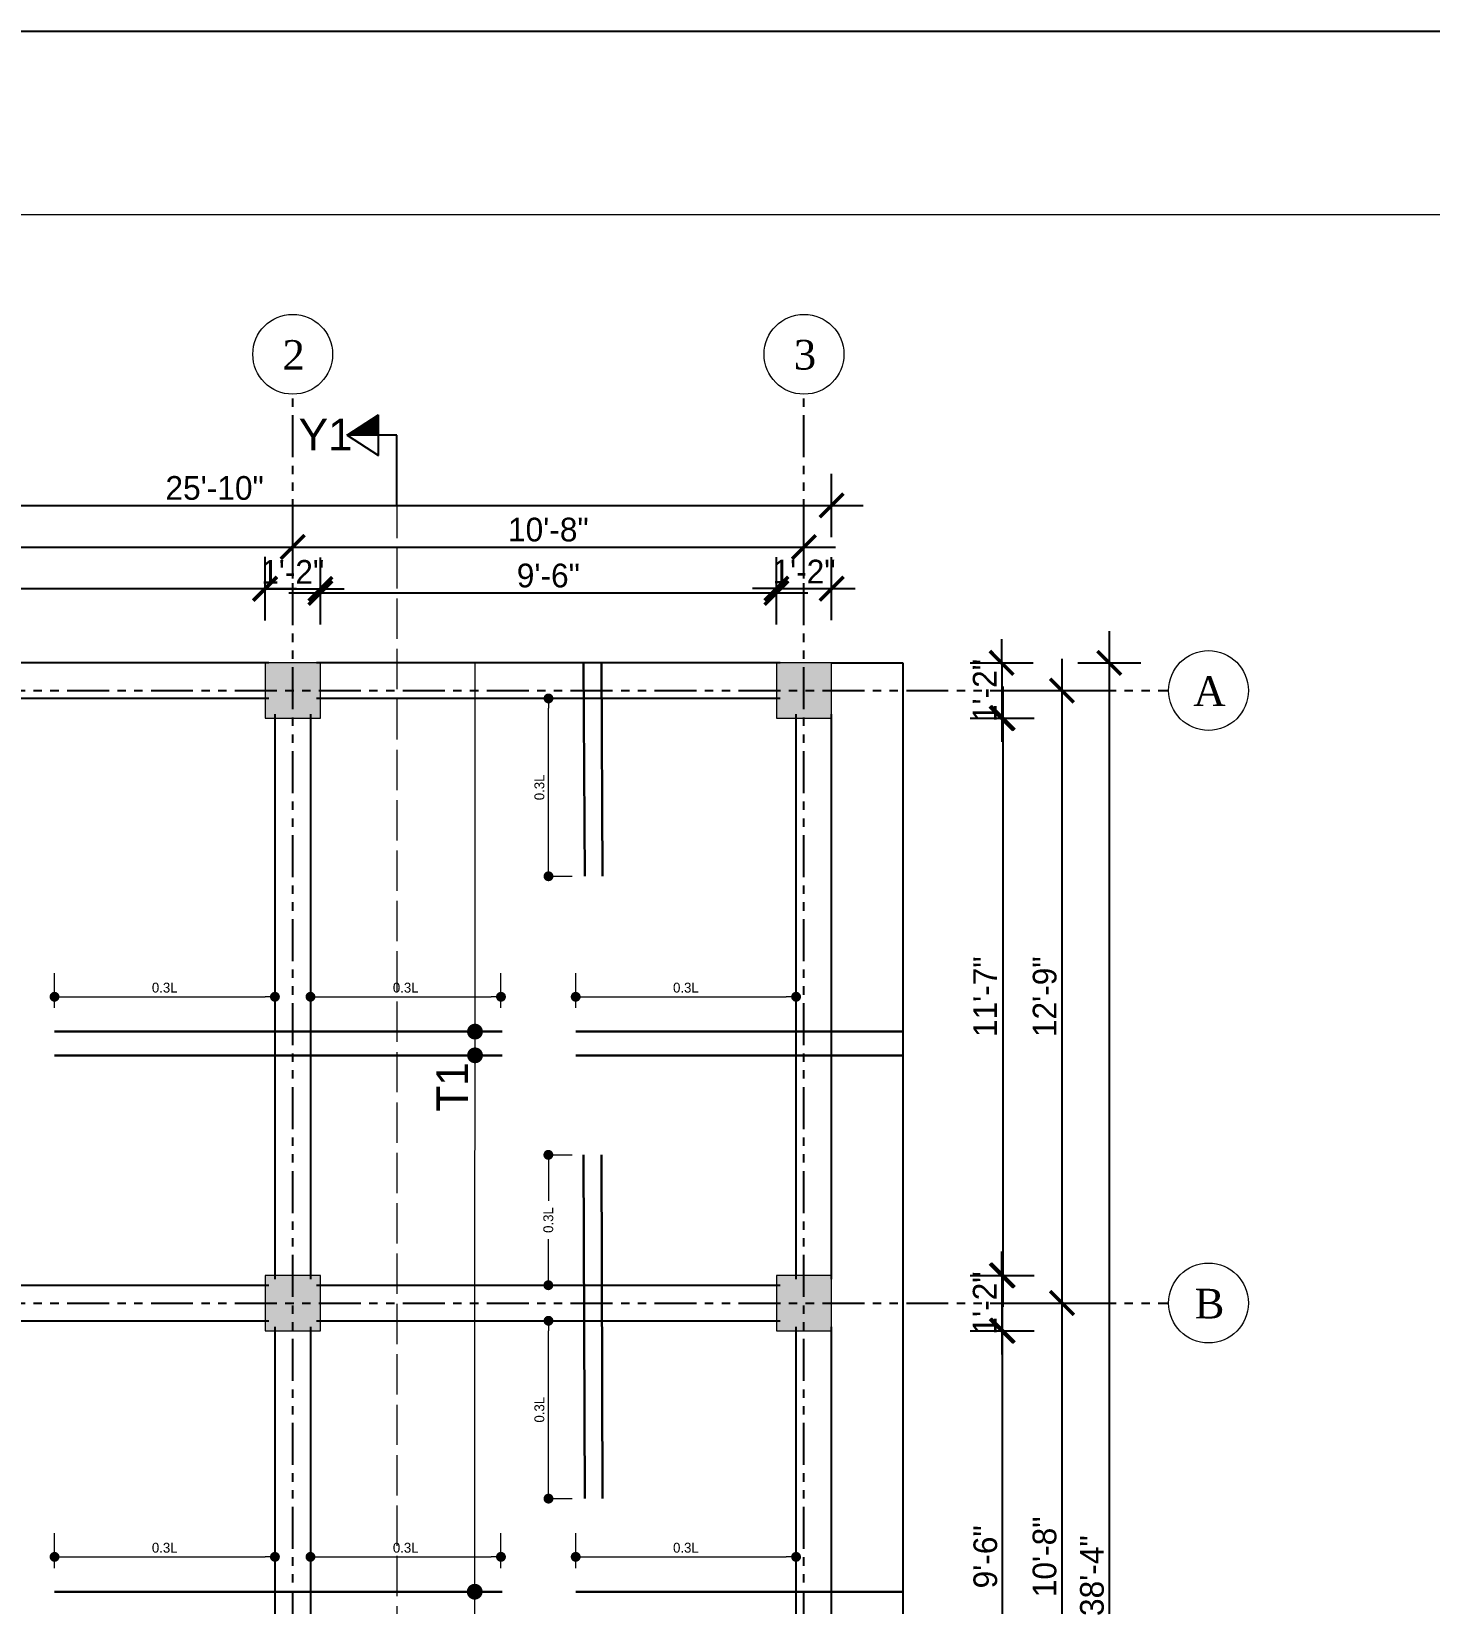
# Model space of a CAD drawing. Header units: inches. Extents: x -2812 to 9774, y -15726 to -746.
# Drawn here: x -2509 to -2155, y -10689.1 to -10291.3 of the extents above; entities that cross this region are included whole.
import ezdxf

# ---------------------------------------------------------------- set-up
doc = ezdxf.new("R2010")
doc.units = ezdxf.units.IN
doc.header["$LTSCALE"] = 17
doc.header["$MEASUREMENT"] = 0
doc.linetypes.add('ACAD_ISO02W100', pattern=[15, 12, -3])
doc.linetypes.add('PHANTOM2', pattern=[1.25, 0.625, -0.125, 0.125, -0.125, 0.125, -0.125])
for name, color, linetype, lineweight in [('05 DOT', 50, 'Continuous', 5), ('15 EXT BAR DIMENSION', 130, 'Continuous', 15), ('15 TEXT', 7, 'Continuous', 15), ('20 BEAM SECTION ARROW', 7, 'ACAD_ISO02W100', 20), ('25 BOT BAR', 12, 'Continuous', 25), ('aa_dim', 5, 'Continuous', 9), ('column', 20, 'Continuous', 15), ('DOOR & WIN', 1, 'Continuous', 25), ('ELE1', 3, 'Continuous', 9), ('OUTLINE', 1, 'Continuous', 25), ('Profile ele', 4, 'Continuous', 25), ('RINF', 4, 'Continuous', 25), ('TEXT', 231, 'Continuous', 20)]:
    doc.layers.add(name, color=color, linetype=linetype, lineweight=lineweight)
doc.layers.add('WINDOW', color=5, linetype='Continuous')
doc.styles.add('ARCHITECTURE', font='stylu.ttf')
doc.styles.add('ARIAL', font='arial.ttf')
doc.styles.add('STYLUS', font='times.ttf')
doc.dimstyles.new('8 SCALE', dxfattribs={"dimscale": 0, "dimtxt": 6, "dimasz": 6, "dimexe": 8, "dimexo": 8, "dimgap": 1.25, "dimtad": 1, "dimdec": 0, "dimzin": 3, "dimdsep": 46, "dimlunit": 4, "dimtxsty": 'ARCHITECTURE', "dimblk": 'ARCHTICK', "dimcen": 8, "dimdle": 8, "dimclrd": 5, "dimclre": 5, "dimclrt": 7, "dimadec": 0, "dimazin": 0, "dimtfac": 0.75, "dimtdec": 0, "dimtix": 1, "dimtmove": 2, "dimatfit": 3, "dimldrblk": 'ARCHTICK', "dimfxl": 8, "dimfxlon": 1, "dimtolj": 1, "dimtzin": 0, "dimlwd": -1, "dimlwe": -1, "dimarcsym": 0})
doc.dimstyles.new('Copy of Standard1', dxfattribs={"dimscale": 24, "dimtxt": 0.083333, "dimasz": 0.125, "dimexe": 0.046875, "dimexo": 0.078125, "dimgap": 0.046875, "dimtad": 1, "dimdec": 0, "dimzin": 3, "dimdsep": 46, "dimlunit": 4, "dimtxsty": 'STYLUS', "dimcen": 0.09, "dimdle": 0.046875, "dimclrd": 5, "dimclre": 5, "dimclrt": 7, "dimaunit": 1, "dimadec": 0, "dimazin": 0, "dimtfac": 1, "dimtdec": 0, "dimtofl": 0, "dimtmove": 0, "dimatfit": 3, "dimfxl": 1, "dimtolj": 1, "dimtzin": 0, "dimlwd": -1, "dimlwe": -1, "dimarcsym": 0})
doc.dimstyles.new('TOILET DETAIL', dxfattribs={"dimscale": 0, "dimtxt": 2.5, "dimasz": 2.5, "dimexe": 6, "dimexo": 6, "dimgap": 1, "dimtad": 1, "dimdec": 0, "dimzin": 0, "dimdsep": 46, "dimlunit": 4, "dimtxsty": 'ARCHITECTURE', "dimblk": 'DOT', "dimcen": 0, "dimclrd": 1, "dimclre": 5, "dimclrt": 7, "dimadec": 3, "dimazin": 0, "dimtfac": 1, "dimtdec": 0, "dimtofl": 0, "dimtmove": 0, "dimatfit": 3, "dimldrblk": 'DOT', "dimfxl": 6, "dimfxlon": 1, "dimtolj": 1, "dimtzin": 0, "dimlwd": 18, "dimlwe": 18, "dimarcsym": 0})

# ---------------------------------------------------------------- blocks, each defined once
blk = doc.blocks.new('_ArchTick')
at = {"color": 0, "linetype": 'ByBlock', "const_width": 0.15}
blk.add_lwpolyline([(-0.5, -0.5), (0.5, 0.5)], dxfattribs=at)
blk = doc.blocks.new('*D2649')
at = {"layer": 'Defpoints', "color": 0, "transparency": 16777216}
for p in [(6724.14, -13379.22), (6569.14, -13398.04), (6724.14, -13398.04)]:
    blk.add_point(p, dxfattribs=at)
at = {"layer": 'OUTLINE', "color": 5, "transparency": 16777216}
for p, q in [((6569.14, -13387.22), (6569.14, -13371.22)), ((6724.14, -13387.22), (6724.14, -13371.22)), ((6561.14, -13379.22), (6732.14, -13379.22))]:
    blk.add_line(p, q, dxfattribs=at)
at = {"layer": 'OUTLINE', "color": 5, "transparency": 16777216, "xscale": 6, "yscale": 6, "zscale": 6, "rotation": 180}
blk.add_blockref('_ArchTick', (6569.14, -13379.22), dxfattribs=at)
at = {"layer": 'OUTLINE', "color": 5, "transparency": 16777216, "xscale": 6, "yscale": 6, "zscale": 6}
blk.add_blockref('_ArchTick', (6724.14, -13379.22), dxfattribs=at)
at = {"layer": 'OUTLINE', "color": 7, "transparency": 16777216, "insert": (6646.64, -13374.86), "char_height": 6, "attachment_point": 5, "style": 'ARCHITECTURE'}
blk.add_mtext('\\A1;12\'-10"', dxfattribs=at)
blk = doc.blocks.new('*D2650')
at = {"layer": 'Defpoints', "color": 0, "transparency": 16777216}
for p in [(6738.14, -13379.33), (6724.14, -13398.04), (6738.14, -13398.04)]:
    blk.add_point(p, dxfattribs=at)
at = {"layer": 'OUTLINE', "color": 5, "transparency": 16777216}
for p, q in [((6724.14, -13387.33), (6724.14, -13371.33)), ((6738.14, -13387.33), (6738.14, -13371.33)), ((6724.14, -13379.33), (6718.14, -13379.33)), ((6724.14, -13379.33), (6738.14, -13379.33)), ((6738.14, -13379.33), (6744.14, -13379.33))]:
    blk.add_line(p, q, dxfattribs=at)
at = {"layer": 'OUTLINE', "color": 5, "transparency": 16777216, "xscale": 6, "yscale": 6, "zscale": 6}
blk.add_blockref('_ArchTick', (6724.14, -13379.33), dxfattribs=at)
at = {"layer": 'OUTLINE', "color": 5, "transparency": 16777216, "xscale": 6, "yscale": 6, "zscale": 6, "rotation": 180}
blk.add_blockref('_ArchTick', (6738.14, -13379.33), dxfattribs=at)
at = {"layer": 'OUTLINE', "color": 7, "transparency": 16777216, "insert": (6731.14, -13375.02), "char_height": 6, "attachment_point": 5, "style": 'ARCHITECTURE'}
blk.add_mtext('\\A1;1\'-2"', dxfattribs=at)
blk = doc.blocks.new('*D2651')
at = {"layer": 'Defpoints', "color": 0, "transparency": 16777216}
for p in [(6853.6, -13380.33), (6738.14, -13398.04), (6853.6, -13398.04)]:
    blk.add_point(p, dxfattribs=at)
at = {"layer": 'OUTLINE', "color": 5, "transparency": 16777216}
for p, q in [((6738.14, -13388.33), (6738.14, -13372.33)), ((6853.6, -13388.33), (6853.6, -13372.33)), ((6730.14, -13380.33), (6861.6, -13380.33))]:
    blk.add_line(p, q, dxfattribs=at)
at = {"layer": 'OUTLINE', "color": 5, "transparency": 16777216, "xscale": 6, "yscale": 6, "zscale": 6, "rotation": 180}
blk.add_blockref('_ArchTick', (6738.14, -13380.33), dxfattribs=at)
at = {"layer": 'OUTLINE', "color": 5, "transparency": 16777216, "xscale": 6, "yscale": 6, "zscale": 6}
blk.add_blockref('_ArchTick', (6853.6, -13380.33), dxfattribs=at)
at = {"layer": 'OUTLINE', "color": 7, "transparency": 16777216, "insert": (6795.87, -13375.97), "char_height": 6, "attachment_point": 5, "style": 'ARCHITECTURE'}
blk.add_mtext('\\A1;9\'-6"', dxfattribs=at)
blk = doc.blocks.new('*D2652')
at = {"layer": 'Defpoints', "color": 0, "transparency": 16777216}
for p in [(6867.6, -13379.25), (6853.6, -13398.04), (6867.6, -13398.04)]:
    blk.add_point(p, dxfattribs=at)
at = {"layer": 'OUTLINE', "color": 5, "transparency": 16777216}
for p, q in [((6853.6, -13387.25), (6853.6, -13371.25)), ((6867.6, -13387.25), (6867.6, -13371.25)), ((6853.6, -13379.25), (6847.6, -13379.25)), ((6853.6, -13379.25), (6867.6, -13379.25)), ((6867.6, -13379.25), (6873.6, -13379.25))]:
    blk.add_line(p, q, dxfattribs=at)
at = {"layer": 'OUTLINE', "color": 5, "transparency": 16777216, "xscale": 6, "yscale": 6, "zscale": 6}
blk.add_blockref('_ArchTick', (6853.6, -13379.25), dxfattribs=at)
at = {"layer": 'OUTLINE', "color": 5, "transparency": 16777216, "xscale": 6, "yscale": 6, "zscale": 6, "rotation": 180}
blk.add_blockref('_ArchTick', (6867.6, -13379.25), dxfattribs=at)
at = {"layer": 'OUTLINE', "color": 7, "transparency": 16777216, "insert": (6860.6, -13374.94), "char_height": 6, "attachment_point": 5, "style": 'ARCHITECTURE'}
blk.add_mtext('\\A1;1\'-2"', dxfattribs=at)
blk = doc.blocks.new('*D2653')
at = {"layer": 'Defpoints', "color": 0, "transparency": 16777216}
for p in [(6731.14, -13368.72), (6562.14, -13399.04), (6731.14, -13399.04)]:
    blk.add_point(p, dxfattribs=at)
at = {"layer": 'OUTLINE', "color": 5, "transparency": 16777216}
for p, q in [((6562.14, -13376.72), (6562.14, -13360.72)), ((6731.14, -13376.72), (6731.14, -13360.72)), ((6554.14, -13368.72), (6739.14, -13368.72))]:
    blk.add_line(p, q, dxfattribs=at)
at = {"layer": 'OUTLINE', "color": 5, "transparency": 16777216, "xscale": 6, "yscale": 6, "zscale": 6, "rotation": 180}
blk.add_blockref('_ArchTick', (6562.14, -13368.72), dxfattribs=at)
at = {"layer": 'OUTLINE', "color": 5, "transparency": 16777216, "xscale": 6, "yscale": 6, "zscale": 6}
blk.add_blockref('_ArchTick', (6731.14, -13368.72), dxfattribs=at)
at = {"layer": 'OUTLINE', "color": 7, "transparency": 16777216, "insert": (6646.64, -13364.31), "char_height": 6, "attachment_point": 5, "style": 'ARCHITECTURE'}
blk.add_mtext('\\A1;14\'-0"', dxfattribs=at)
blk = doc.blocks.new('*D2654')
at = {"layer": 'Defpoints', "color": 0, "transparency": 16777216}
for p in [(6860.6, -13368.72), (6731.14, -13399.04), (6860.6, -13399.04)]:
    blk.add_point(p, dxfattribs=at)
at = {"layer": 'OUTLINE', "color": 5, "transparency": 16777216}
for p, q in [((6731.14, -13376.72), (6731.14, -13360.72)), ((6860.6, -13376.72), (6860.6, -13360.72)), ((6723.14, -13368.72), (6868.6, -13368.72))]:
    blk.add_line(p, q, dxfattribs=at)
at = {"layer": 'OUTLINE', "color": 5, "transparency": 16777216, "xscale": 6, "yscale": 6, "zscale": 6, "rotation": 180}
blk.add_blockref('_ArchTick', (6731.14, -13368.72), dxfattribs=at)
at = {"layer": 'OUTLINE', "color": 5, "transparency": 16777216, "xscale": 6, "yscale": 6, "zscale": 6}
blk.add_blockref('_ArchTick', (6860.6, -13368.72), dxfattribs=at)
at = {"layer": 'OUTLINE', "color": 7, "transparency": 16777216, "insert": (6795.87, -13364.34), "char_height": 6, "attachment_point": 5, "style": 'ARCHITECTURE'}
blk.add_mtext('\\A1;10\'-8"', dxfattribs=at)
blk = doc.blocks.new('*D2655')
at = {"layer": 'Defpoints', "color": 0, "transparency": 16777216}
for p in [(6867.6, -13358.21), (6555.14, -13398.04), (6867.6, -13398.04)]:
    blk.add_point(p, dxfattribs=at)
at = {"layer": 'OUTLINE', "color": 5, "transparency": 16777216}
for p, q in [((6555.14, -13366.21), (6555.14, -13350.21)), ((6867.6, -13366.21), (6867.6, -13350.21)), ((6547.14, -13358.21), (6875.6, -13358.21))]:
    blk.add_line(p, q, dxfattribs=at)
at = {"layer": 'OUTLINE', "color": 5, "transparency": 16777216, "xscale": 6, "yscale": 6, "zscale": 6, "rotation": 180}
blk.add_blockref('_ArchTick', (6555.14, -13358.21), dxfattribs=at)
at = {"layer": 'OUTLINE', "color": 5, "transparency": 16777216, "xscale": 6, "yscale": 6, "zscale": 6}
blk.add_blockref('_ArchTick', (6867.6, -13358.21), dxfattribs=at)
at = {"layer": 'OUTLINE', "color": 7, "transparency": 16777216, "insert": (6711.37, -13353.81), "char_height": 6, "attachment_point": 5, "style": 'ARCHITECTURE'}
blk.add_mtext('\\A1;25\'-10"', dxfattribs=at)
blk = doc.blocks.new('*D2656')
at = {"layer": 'Defpoints', "color": 0, "transparency": 16777216}
for p in [(6867.6, -13398.04), (6867.6, -13412.04), (6910.66, -13412.04)]:
    blk.add_point(p, dxfattribs=at)
at = {"layer": 'OUTLINE', "color": 5, "transparency": 16777216}
for p, q in [((6910.66, -13398.04), (6910.66, -13392.04)), ((6902.66, -13398.04), (6918.66, -13398.04)), ((6910.66, -13398.04), (6910.66, -13412.04)), ((6902.66, -13412.04), (6918.66, -13412.04)), ((6910.66, -13412.04), (6910.66, -13418.04))]:
    blk.add_line(p, q, dxfattribs=at)
at = {"layer": 'OUTLINE', "color": 5, "transparency": 16777216, "xscale": 6, "yscale": 6, "zscale": 6}
for p, rotation in [((6910.66, -13398.04), 270), ((6910.66, -13412.04), 90)]:
    blk.add_blockref('_ArchTick', p, dxfattribs=dict(at, rotation=rotation))
at = {"layer": 'OUTLINE', "color": 7, "transparency": 16777216, "insert": (6906.35, -13405.04), "char_height": 6, "attachment_point": 5, "rotation": 90, "style": 'ARCHITECTURE'}
blk.add_mtext('\\A1;1\'-2"', dxfattribs=at)
blk = doc.blocks.new('*D2657')
at = {"layer": 'Defpoints', "color": 0, "transparency": 16777216}
for p in [(6867.6, -13412.04), (6867.6, -13553.04), (6910.92, -13553.04)]:
    blk.add_point(p, dxfattribs=at)
at = {"layer": 'OUTLINE', "color": 5, "transparency": 16777216}
for p, q in [((6910.92, -13404.04), (6910.92, -13561.04)), ((6902.92, -13412.04), (6918.92, -13412.04)), ((6902.92, -13553.04), (6918.92, -13553.04))]:
    blk.add_line(p, q, dxfattribs=at)
at = {"layer": 'OUTLINE', "color": 5, "transparency": 16777216, "xscale": 6, "yscale": 6, "zscale": 6}
for p, rotation in [((6910.92, -13412.04), 90), ((6910.92, -13553.04), 270)]:
    blk.add_blockref('_ArchTick', p, dxfattribs=dict(at, rotation=rotation))
at = {"layer": 'OUTLINE', "color": 7, "transparency": 16777216, "insert": (6906.45, -13482.54), "char_height": 6, "attachment_point": 5, "rotation": 90, "style": 'ARCHITECTURE'}
blk.add_mtext('\\A1;11\'-7"', dxfattribs=at)
blk = doc.blocks.new('*D2658')
at = {"layer": 'Defpoints', "color": 0, "transparency": 16777216}
for p in [(6867.6, -13553.04), (6867.6, -13567.04), (6910.66, -13567.04)]:
    blk.add_point(p, dxfattribs=at)
at = {"layer": 'OUTLINE', "color": 5, "transparency": 16777216}
for p, q in [((6910.66, -13553.04), (6910.66, -13547.04)), ((6902.66, -13553.04), (6918.66, -13553.04)), ((6910.66, -13553.04), (6910.66, -13567.04)), ((6902.66, -13567.04), (6918.66, -13567.04)), ((6910.66, -13567.04), (6910.66, -13573.04))]:
    blk.add_line(p, q, dxfattribs=at)
at = {"layer": 'OUTLINE', "color": 5, "transparency": 16777216, "xscale": 6, "yscale": 6, "zscale": 6}
for p, rotation in [((6910.66, -13553.04), 270), ((6910.66, -13567.04), 90)]:
    blk.add_blockref('_ArchTick', p, dxfattribs=dict(at, rotation=rotation))
at = {"layer": 'OUTLINE', "color": 7, "transparency": 16777216, "insert": (6906.35, -13560.04), "char_height": 6, "attachment_point": 5, "rotation": 90, "style": 'ARCHITECTURE'}
blk.add_mtext('\\A1;1\'-2"', dxfattribs=at)
blk = doc.blocks.new('*D2661')
at = {"layer": 'Defpoints', "color": 0, "transparency": 16777216}
for p in [(6866.6, -13405.04), (6866.6, -13560.04), (6925.92, -13560.04)]:
    blk.add_point(p, dxfattribs=at)
at = {"layer": 'OUTLINE', "color": 5, "transparency": 16777216}
for p, q in [((6925.92, -13397.04), (6925.92, -13568.04)), ((6917.92, -13405.04), (6933.92, -13405.04)), ((6917.92, -13560.04), (6933.92, -13560.04))]:
    blk.add_line(p, q, dxfattribs=at)
at = {"layer": 'OUTLINE', "color": 5, "transparency": 16777216, "xscale": 6, "yscale": 6, "zscale": 6}
for p, rotation in [((6925.92, -13405.04), 90), ((6925.92, -13560.04), 270)]:
    blk.add_blockref('_ArchTick', p, dxfattribs=dict(at, rotation=rotation))
at = {"layer": 'OUTLINE', "color": 7, "transparency": 16777216, "insert": (6921.57, -13482.54), "char_height": 6, "attachment_point": 5, "rotation": 90, "style": 'ARCHITECTURE'}
blk.add_mtext('\\A1;12\'-9"', dxfattribs=at)
blk = doc.blocks.new('*D2662')
at = {"layer": 'Defpoints', "color": 0, "transparency": 16777216}
for p in [(6866.6, -13560.04), (6866.6, -13688.52), (6925.92, -13688.52)]:
    blk.add_point(p, dxfattribs=at)
at = {"layer": 'OUTLINE', "color": 5, "transparency": 16777216}
for p, q in [((6925.92, -13552.04), (6925.92, -13696.52)), ((6917.92, -13560.04), (6933.92, -13560.04)), ((6917.92, -13688.52), (6933.92, -13688.52))]:
    blk.add_line(p, q, dxfattribs=at)
at = {"layer": 'OUTLINE', "color": 5, "transparency": 16777216, "xscale": 6, "yscale": 6, "zscale": 6}
for p, rotation in [((6925.92, -13560.04), 90), ((6925.92, -13688.52), 270)]:
    blk.add_blockref('_ArchTick', p, dxfattribs=dict(at, rotation=rotation))
at = {"layer": 'OUTLINE', "color": 7, "transparency": 16777216, "insert": (6921.54, -13624.28), "char_height": 6, "attachment_point": 5, "rotation": 90, "style": 'ARCHITECTURE'}
blk.add_mtext('\\A1;10\'-8"', dxfattribs=at)
blk = doc.blocks.new('*D2664')
at = {"layer": 'Defpoints', "color": 0, "transparency": 16777216}
for p in [(6867.6, -13398.04), (6937.92, -13398.04), (6867.6, -13860.04)]:
    blk.add_point(p, dxfattribs=at)
at = {"layer": 'OUTLINE', "color": 5, "transparency": 16777216}
for p, q in [((6937.92, -13868.04), (6937.92, -13390.04)), ((6929.92, -13398.04), (6945.92, -13398.04)), ((6929.92, -13860.04), (6945.92, -13860.04))]:
    blk.add_line(p, q, dxfattribs=at)
at = {"layer": 'OUTLINE', "color": 5, "transparency": 16777216, "xscale": 6, "yscale": 6, "zscale": 6}
for p, rotation in [((6937.92, -13398.04), 90), ((6937.92, -13860.04), 270)]:
    blk.add_blockref('_ArchTick', p, dxfattribs=dict(at, rotation=rotation))
at = {"layer": 'OUTLINE', "color": 7, "transparency": 16777216, "insert": (6933.54, -13629.04), "char_height": 6, "attachment_point": 5, "rotation": 90, "style": 'ARCHITECTURE'}
blk.add_mtext('\\A1;38\'-4"', dxfattribs=at)
blk = doc.blocks.new('*D2670')
at = {"layer": 'Defpoints', "color": 0, "transparency": 16777216}
for p in [(6867.6, -13567.04), (6910.9, -13567.04), (6867.6, -13681.52)]:
    blk.add_point(p, dxfattribs=at)
at = {"layer": 'OUTLINE', "color": 5, "transparency": 16777216}
for p, q in [((6910.9, -13689.52), (6910.9, -13559.04)), ((6902.9, -13567.04), (6918.9, -13567.04)), ((6902.9, -13681.52), (6918.9, -13681.52))]:
    blk.add_line(p, q, dxfattribs=at)
at = {"layer": 'OUTLINE', "color": 5, "transparency": 16777216, "xscale": 6, "yscale": 6, "zscale": 6}
for p, rotation in [((6910.9, -13567.04), 90), ((6910.9, -13681.52), 270)]:
    blk.add_blockref('_ArchTick', p, dxfattribs=dict(at, rotation=rotation))
at = {"layer": 'OUTLINE', "color": 7, "transparency": 16777216, "insert": (6906.54, -13624.28), "char_height": 6, "attachment_point": 5, "rotation": 90, "style": 'ARCHITECTURE'}
blk.add_mtext('\\A1;9\'-6"', dxfattribs=at)
blk = doc.blocks.new('dfdffdf')
at = {"layer": 'RINF'}
h = blk.add_hatch(dxfattribs=at)
h.set_pattern_fill('ANSI31', color=1, style=0)
h.set_pattern_definition([(135.000000013, (-2341946.27169, -525911.5854), (0.0928077650966, 0.0928077650554), [])])
h.paths.add_polyline_path([(-28, 207), (191, 67), (-28, 67)])
at = {"layer": 'RINF', "color": 1}
for p, q in [((-28, -73), (-28, 207)), ((191, 67), (-28, 207)), ((-155, -420), (-155, 67)), ((-155, 67), (191, 67)), ((191, 67), (-28, -73))]:
    blk.add_line(p, q, dxfattribs=at)
blk = doc.blocks.new('_DOT')
at = {"color": 0, "linetype": 'ByBlock'}
blk.add_line((-0.5, 0), (-1, 0), dxfattribs=at)
at = {"color": 0, "linetype": 'ByBlock', "const_width": 0.5}
blk.add_lwpolyline([(-0.25, 0, 1), (0.25, 0, 1)], format="xyb", close=True, dxfattribs=at)
blk = doc.blocks.new('*D2688')
at = {"layer": 'aa_dim', "color": 5, "lineweight": 18, "transparency": 16777216}
for p, q in [((6735.64, -13627.1), (6735.64, -13618.28)), ((6783.88, -13627.1), (6783.88, -13618.28))]:
    blk.add_line(p, q, dxfattribs=at)
at = {"layer": 'aa_dim', "color": 1, "lineweight": 18, "transparency": 16777216}
blk.add_line((6738.14, -13624.28), (6781.38, -13624.28), dxfattribs=at)
at = {"layer": 'Defpoints', "color": 0, "transparency": 16777216}
for p in [(6783.88, -13624.28), (6735.64, -13633.1), (6783.88, -13633.1)]:
    blk.add_point(p, dxfattribs=at)
at = {"layer": 'aa_dim', "color": 1, "lineweight": 18, "transparency": 16777216, "xscale": 2.5, "yscale": 2.5, "zscale": 2.5, "rotation": 180}
blk.add_blockref('_DOT', (6735.64, -13624.28), dxfattribs=at)
at = {"layer": 'aa_dim', "color": 1, "lineweight": 18, "transparency": 16777216, "xscale": 2.5, "yscale": 2.5, "zscale": 2.5}
blk.add_blockref('_DOT', (6783.88, -13624.28), dxfattribs=at)
at = {"layer": 'aa_dim', "color": 7, "transparency": 16777216, "insert": (6759.76, -13621.98), "char_height": 2.5, "attachment_point": 5, "style": 'ARCHITECTURE'}
blk.add_mtext('\\A1;0.3L', dxfattribs=at)
blk = doc.blocks.new('*D2689')
at = {"layer": 'aa_dim', "color": 5, "lineweight": 18, "transparency": 16777216}
for p, q in [((6670.84, -13627.1), (6670.84, -13618.28)), ((6726.64, -13627.1), (6726.64, -13618.28))]:
    blk.add_line(p, q, dxfattribs=at)
at = {"layer": 'aa_dim', "color": 1, "lineweight": 18, "transparency": 16777216}
blk.add_line((6673.34, -13624.28), (6724.14, -13624.28), dxfattribs=at)
at = {"layer": 'Defpoints', "color": 0, "transparency": 16777216}
for p in [(6726.64, -13624.28), (6670.84, -13633.1), (6726.64, -13633.1)]:
    blk.add_point(p, dxfattribs=at)
at = {"layer": 'aa_dim', "color": 1, "lineweight": 18, "transparency": 16777216, "xscale": 2.5, "yscale": 2.5, "zscale": 2.5, "rotation": 180}
blk.add_blockref('_DOT', (6670.84, -13624.28), dxfattribs=at)
at = {"layer": 'aa_dim', "color": 1, "lineweight": 18, "transparency": 16777216, "xscale": 2.5, "yscale": 2.5, "zscale": 2.5}
blk.add_blockref('_DOT', (6726.64, -13624.28), dxfattribs=at)
at = {"layer": 'aa_dim', "color": 7, "transparency": 16777216, "insert": (6698.74, -13621.98), "char_height": 2.5, "attachment_point": 5, "style": 'ARCHITECTURE'}
blk.add_mtext('\\A1;0.3L', dxfattribs=at)
blk = doc.blocks.new('*D2690')
at = {"layer": 'aa_dim', "color": 5, "lineweight": 18, "transparency": 16777216}
for p, q in [((6735.64, -13485.36), (6735.64, -13476.54)), ((6783.88, -13485.36), (6783.88, -13476.54))]:
    blk.add_line(p, q, dxfattribs=at)
at = {"layer": 'aa_dim', "color": 1, "lineweight": 18, "transparency": 16777216}
blk.add_line((6738.14, -13482.54), (6781.38, -13482.54), dxfattribs=at)
at = {"layer": 'Defpoints', "color": 0, "transparency": 16777216}
for p in [(6783.88, -13482.54), (6735.64, -13491.36), (6783.88, -13491.36)]:
    blk.add_point(p, dxfattribs=at)
at = {"layer": 'aa_dim', "color": 1, "lineweight": 18, "transparency": 16777216, "xscale": 2.5, "yscale": 2.5, "zscale": 2.5, "rotation": 180}
blk.add_blockref('_DOT', (6735.64, -13482.54), dxfattribs=at)
at = {"layer": 'aa_dim', "color": 1, "lineweight": 18, "transparency": 16777216, "xscale": 2.5, "yscale": 2.5, "zscale": 2.5}
blk.add_blockref('_DOT', (6783.88, -13482.54), dxfattribs=at)
at = {"layer": 'aa_dim', "color": 7, "transparency": 16777216, "insert": (6759.76, -13480.24), "char_height": 2.5, "attachment_point": 5, "style": 'ARCHITECTURE'}
blk.add_mtext('\\A1;0.3L', dxfattribs=at)
blk = doc.blocks.new('*D2691')
at = {"layer": 'aa_dim', "color": 5, "lineweight": 18, "transparency": 16777216}
for p, q in [((6670.84, -13485.36), (6670.84, -13476.54)), ((6726.64, -13485.36), (6726.64, -13476.54))]:
    blk.add_line(p, q, dxfattribs=at)
at = {"layer": 'aa_dim', "color": 1, "lineweight": 18, "transparency": 16777216}
blk.add_line((6673.34, -13482.54), (6724.14, -13482.54), dxfattribs=at)
at = {"layer": 'Defpoints', "color": 0, "transparency": 16777216}
for p in [(6726.64, -13482.54), (6670.84, -13491.36), (6726.64, -13491.36)]:
    blk.add_point(p, dxfattribs=at)
at = {"layer": 'aa_dim', "color": 1, "lineweight": 18, "transparency": 16777216, "xscale": 2.5, "yscale": 2.5, "zscale": 2.5, "rotation": 180}
blk.add_blockref('_DOT', (6670.84, -13482.54), dxfattribs=at)
at = {"layer": 'aa_dim', "color": 1, "lineweight": 18, "transparency": 16777216, "xscale": 2.5, "yscale": 2.5, "zscale": 2.5}
blk.add_blockref('_DOT', (6726.64, -13482.54), dxfattribs=at)
at = {"layer": 'aa_dim', "color": 7, "transparency": 16777216, "insert": (6698.74, -13480.24), "char_height": 2.5, "attachment_point": 5, "style": 'ARCHITECTURE'}
blk.add_mtext('\\A1;0.3L', dxfattribs=at)
blk = doc.blocks.new('*D2693')
at = {"layer": 'aa_dim', "color": 5, "lineweight": 18, "transparency": 16777216}
for p, q in [((6802.8, -13627.1), (6802.8, -13618.28)), ((6858.6, -13627.1), (6858.6, -13618.28))]:
    blk.add_line(p, q, dxfattribs=at)
at = {"layer": 'aa_dim', "color": 1, "lineweight": 18, "transparency": 16777216}
blk.add_line((6805.3, -13624.28), (6856.1, -13624.28), dxfattribs=at)
at = {"layer": 'Defpoints', "color": 0, "transparency": 16777216}
for p in [(6858.6, -13624.28), (6802.8, -13633.1), (6858.6, -13633.1)]:
    blk.add_point(p, dxfattribs=at)
at = {"layer": 'aa_dim', "color": 1, "lineweight": 18, "transparency": 16777216, "xscale": 2.5, "yscale": 2.5, "zscale": 2.5, "rotation": 180}
blk.add_blockref('_DOT', (6802.8, -13624.28), dxfattribs=at)
at = {"layer": 'aa_dim', "color": 1, "lineweight": 18, "transparency": 16777216, "xscale": 2.5, "yscale": 2.5, "zscale": 2.5}
blk.add_blockref('_DOT', (6858.6, -13624.28), dxfattribs=at)
at = {"layer": 'aa_dim', "color": 7, "transparency": 16777216, "insert": (6830.7, -13621.98), "char_height": 2.5, "attachment_point": 5, "style": 'ARCHITECTURE'}
blk.add_mtext('\\A1;0.3L', dxfattribs=at)
blk = doc.blocks.new('*D2694')
at = {"layer": 'aa_dim', "color": 5, "lineweight": 18, "transparency": 16777216}
for p, q in [((6802.8, -13485.36), (6802.8, -13476.54)), ((6858.6, -13485.36), (6858.6, -13476.54))]:
    blk.add_line(p, q, dxfattribs=at)
at = {"layer": 'aa_dim', "color": 1, "lineweight": 18, "transparency": 16777216}
blk.add_line((6805.3, -13482.54), (6856.1, -13482.54), dxfattribs=at)
at = {"layer": 'Defpoints', "color": 0, "transparency": 16777216}
for p in [(6858.6, -13482.54), (6802.8, -13491.36), (6858.6, -13491.36)]:
    blk.add_point(p, dxfattribs=at)
at = {"layer": 'aa_dim', "color": 1, "lineweight": 18, "transparency": 16777216, "xscale": 2.5, "yscale": 2.5, "zscale": 2.5, "rotation": 180}
blk.add_blockref('_DOT', (6802.8, -13482.54), dxfattribs=at)
at = {"layer": 'aa_dim', "color": 1, "lineweight": 18, "transparency": 16777216, "xscale": 2.5, "yscale": 2.5, "zscale": 2.5}
blk.add_blockref('_DOT', (6858.6, -13482.54), dxfattribs=at)
at = {"layer": 'aa_dim', "color": 7, "transparency": 16777216, "insert": (6830.7, -13480.24), "char_height": 2.5, "attachment_point": 5, "style": 'ARCHITECTURE'}
blk.add_mtext('\\A1;0.3L', dxfattribs=at)
blk = doc.blocks.new('*D2701')
at = {"layer": 'aa_dim', "color": 5, "lineweight": 18, "transparency": 16777216}
for p, q in [((6795.87, -13522.54), (6801.87, -13522.54)), ((6795.87, -13555.54), (6801.87, -13555.54))]:
    blk.add_line(p, q, dxfattribs=at)
at = {"layer": 'aa_dim', "color": 1, "lineweight": 18, "transparency": 16777216}
for p, q in [((6795.87, -13525.04), (6795.87, -13534.18)), ((6795.87, -13553.04), (6795.87, -13543.9))]:
    blk.add_line(p, q, dxfattribs=at)
at = {"layer": 'Defpoints', "color": 0, "transparency": 16777216}
for p in [(6795.87, -13522.54), (6795.87, -13522.54), (6795.87, -13555.54)]:
    blk.add_point(p, dxfattribs=at)
at = {"layer": 'aa_dim', "color": 1, "lineweight": 18, "transparency": 16777216, "xscale": 2.5, "yscale": 2.5, "zscale": 2.5}
for p, rotation in [((6795.87, -13522.54), 90), ((6795.87, -13555.54), 270)]:
    blk.add_blockref('_DOT', p, dxfattribs=dict(at, rotation=rotation))
at = {"layer": 'aa_dim', "color": 7, "transparency": 16777216, "insert": (6795.87, -13539.04), "char_height": 2.5, "attachment_point": 5, "rotation": 90, "style": 'ARCHITECTURE'}
blk.add_mtext('\\A1;0.3L', dxfattribs=at)
blk = doc.blocks.new('*D2702')
at = {"layer": 'aa_dim', "color": 5, "lineweight": 18, "transparency": 16777216}
for p, q in [((6795.91, -13564.54), (6801.91, -13564.54)), ((6795.91, -13609.54), (6801.91, -13609.54))]:
    blk.add_line(p, q, dxfattribs=at)
at = {"layer": 'aa_dim', "color": 1, "lineweight": 18, "transparency": 16777216}
blk.add_line((6795.91, -13607.04), (6795.91, -13567.04), dxfattribs=at)
at = {"layer": 'Defpoints', "color": 0, "transparency": 16777216}
for p in [(6795.91, -13564.54), (6795.91, -13564.54), (6795.91, -13609.54)]:
    blk.add_point(p, dxfattribs=at)
at = {"layer": 'aa_dim', "color": 1, "lineweight": 18, "transparency": 16777216, "xscale": 2.5, "yscale": 2.5, "zscale": 2.5}
for p, rotation in [((6795.91, -13564.54), 90), ((6795.91, -13609.54), 270)]:
    blk.add_blockref('_DOT', p, dxfattribs=dict(at, rotation=rotation))
at = {"layer": 'aa_dim', "color": 7, "transparency": 16777216, "insert": (6793.61, -13587.04), "char_height": 2.5, "attachment_point": 5, "rotation": 90, "style": 'ARCHITECTURE'}
blk.add_mtext('\\A1;0.3L', dxfattribs=at)
blk = doc.blocks.new('*D2703')
at = {"layer": 'aa_dim', "color": 5, "lineweight": 18, "transparency": 16777216}
for p, q in [((6795.91, -13407.04), (6801.91, -13407.04)), ((6795.91, -13452.04), (6801.91, -13452.04))]:
    blk.add_line(p, q, dxfattribs=at)
at = {"layer": 'aa_dim', "color": 1, "lineweight": 18, "transparency": 16777216}
blk.add_line((6795.91, -13449.54), (6795.91, -13409.54), dxfattribs=at)
at = {"layer": 'Defpoints', "color": 0, "transparency": 16777216}
for p in [(6795.91, -13407.04), (6795.91, -13407.04), (6795.91, -13452.04)]:
    blk.add_point(p, dxfattribs=at)
at = {"layer": 'aa_dim', "color": 1, "lineweight": 18, "transparency": 16777216, "xscale": 2.5, "yscale": 2.5, "zscale": 2.5}
for p, rotation in [((6795.91, -13407.04), 90), ((6795.91, -13452.04), 270)]:
    blk.add_blockref('_DOT', p, dxfattribs=dict(at, rotation=rotation))
at = {"layer": 'aa_dim', "color": 7, "transparency": 16777216, "insert": (6793.61, -13429.54), "char_height": 2.5, "attachment_point": 5, "rotation": 90, "style": 'ARCHITECTURE'}
blk.add_mtext('\\A1;0.3L', dxfattribs=at)
blk = doc.blocks.new('SL2')
at = {"layer": 'column'}
h = blk.add_hatch(color=256, dxfattribs=at)
h.dxf.hatch_style = 1
h.paths.add_polyline_path([(6738.14, -13398.04), (6724.14, -13398.04), (6724.14, -13412.04), (6738.14, -13412.04)])
h = blk.add_hatch(color=256, dxfattribs=at)
h.dxf.hatch_style = 1
h.paths.add_polyline_path([(6867.6, -13398.04), (6853.6, -13398.04), (6853.6, -13412.04), (6867.6, -13412.04)])
h = blk.add_hatch(color=256, dxfattribs=at)
h.dxf.hatch_style = 1
h.paths.add_polyline_path([(6738.14, -13553.04), (6724.14, -13553.04), (6724.14, -13567.04), (6738.14, -13567.04)])
h = blk.add_hatch(color=256, dxfattribs=at)
h.dxf.hatch_style = 1
h.paths.add_polyline_path([(6867.6, -13553.04), (6853.6, -13553.04), (6853.6, -13567.04), (6867.6, -13567.04)])
at = {"layer": '05 DOT', "ltscale": 48, "const_width": 2}
for points in [[(6777.29, -13492.36, -1), (6777.29, -13490.36, -1)], [(6777.31, -13498.36, -1), (6777.31, -13496.36, -1)], [(6777.23, -13634.1, -1), (6777.23, -13632.1, -1)]]:
    blk.add_lwpolyline(points, format="xyb", close=True, dxfattribs=at)
at = {"layer": '15 EXT BAR DIMENSION', "lineweight": 30, "ltscale": 48}
for points in [[(6804.74, -13398.04), (6805.09, -13452.04)], [(6809.29, -13398.04), (6809.62, -13452.04)], [(6804.74, -13522.54), (6805.09, -13609.54)], [(6809.29, -13522.54), (6809.62, -13609.54)]]:
    blk.add_lwpolyline(points, dxfattribs=at)
at = {"layer": '20 BEAM SECTION ARROW', "color": 2, "ltscale": 0.05}
blk.add_line((6757.56, -13940.22), (6757.56, -13358.21), dxfattribs=at)
at = {"layer": '25 BOT BAR'}
blk.add_line((6885.6, -13624.53), (6885.6, -13624.53), dxfattribs=at)
at = {"layer": '25 BOT BAR', "color": 2, "lineweight": 30, "ltscale": 48}
for points in [[(6784.22, -13491.36), (6670.84, -13491.36)], [(6885.6, -13491.36), (6802.8, -13491.36)], [(6784.22, -13497.36), (6670.84, -13497.36)], [(6885.6, -13497.36), (6802.8, -13497.36)], [(6784.22, -13633.1), (6670.84, -13633.1)], [(6885.6, -13633.1), (6802.8, -13633.1)]]:
    blk.add_lwpolyline(points, dxfattribs=at)
at = {"layer": 'column'}
for points in [[(6724.14, -13412.04), (6738.14, -13412.04), (6738.14, -13398.04), (6724.14, -13398.04)], [(6853.6, -13412.04), (6867.6, -13412.04), (6867.6, -13398.04), (6853.6, -13398.04)], [(6724.14, -13567.04), (6738.14, -13567.04), (6738.14, -13553.04), (6724.14, -13553.04)], [(6853.6, -13567.04), (6867.6, -13567.04), (6867.6, -13553.04), (6853.6, -13553.04)]]:
    blk.add_lwpolyline(points, close=True, dxfattribs=at)
at = {"layer": 'DOOR & WIN', "color": 6, "linetype": 'PHANTOM2'}
for p, q in [((6731.14, -13941.01), (6731.14, -13330.04)), ((6860.6, -13941.01), (6860.6, -13330.04)), ((6461.52, -13405.04), (6952.92, -13405.04)), ((6461.52, -13560.04), (6952.92, -13560.04))]:
    blk.add_line(p, q, dxfattribs=at)
at = {"layer": 'Profile ele'}
for p, q in [((6725.14, -13398.04), (6568.14, -13398.04)), ((6854.6, -13398.04), (6737.14, -13398.04)), ((6867.6, -13398.04), (6885.6, -13398.04)), ((6885.6, -13398.04), (6885.6, -13860.04)), ((6725.14, -13407.04), (6568.14, -13407.04)), ((6854.6, -13407.04), (6737.14, -13407.04)), ((6726.64, -13411.04), (6726.64, -13554.04)), ((6735.64, -13411.04), (6735.64, -13554.04)), ((6858.6, -13554.04), (6858.6, -13411.04)), ((6867.6, -13554.04), (6867.6, -13411.04)), ((6568.14, -13555.54), (6725.14, -13555.54)), ((6737.14, -13555.54), (6854.6, -13555.54)), ((6568.14, -13564.54), (6725.14, -13564.54)), ((6726.64, -13566.04), (6726.64, -13682.52)), ((6735.64, -13566.04), (6735.64, -13682.52)), ((6737.14, -13564.54), (6854.6, -13564.54)), ((6858.6, -13682.52), (6858.6, -13566.04)), ((6867.6, -13682.52), (6867.6, -13566.04))]:
    blk.add_line(p, q, dxfattribs=at)
at = {"layer": 'WINDOW', "linetype": 'Continuous', "lineweight": 5, "ltscale": 0.5}
for centre in [(6731.14, -13319.94), (6860.6, -13319.94), (6963.02, -13405.04), (6963.02, -13560.04)]:
    blk.add_circle(centre, 10.1, dxfattribs=at)
at = {"layer": '20 BEAM SECTION ARROW', "color": 2, "xscale": -0.03657142857264262, "yscale": 0.03657142857264262, "zscale": 0.0365714285718277}
blk.add_blockref('dfdffdf', (6751.88, -13342.85), dxfattribs=at)
at = {"layer": '15 TEXT', "color": 2, "ltscale": 25, "insert": (6732.65, -13336.26), "char_height": 8, "width": 383.5653, "attachment_point": 1, "style": 'ARIAL'}
blk.add_mtext('Y1', dxfattribs=at)
at = {"layer": '15 TEXT', "insert": (6767.53, -13511.59), "char_height": 6, "width": 27.1557, "attachment_point": 1, "rotation": 90}
blk.add_mtext('{\\H1.3333x;T1\\H0.75x; }', dxfattribs=at)
at = {"layer": 'TEXT', "char_height": 7.5, "attachment_point": 5}
for s, insert in [('{\\fTimes New Roman|b0|i0|c0|p18;\\C1;2}', (6731.39, -13320.11)), ('{\\fTimes New Roman|b0|i0|c0|p18;\\C1;3}', (6860.85, -13320.11)), ('{\\fTimes New Roman|b0|i0|c0|p18;\\C1;A}', (6963.27, -13405.21)), ('{\\fTimes New Roman|b0|i0|c0|p18;\\C1;B}', (6963.27, -13560.21))]:
    blk.add_mtext(s, dxfattribs=dict(at, insert=insert))
at = {"layer": 'aa_dim'}
for base, p1, p2, override, picture, middle in [((6795.91, -13407.04), (6795.91, -13452.04), (6795.91, -13407.04), {"dimscale": 1, "dimtmove": 1}, '*D2703', (6793.61, -13429.54)), ((6795.87, -13522.54), (6795.87, -13555.54), (6795.87, -13522.54), {"dimscale": 1, "dimtad": 0}, '*D2701', (6795.87, -13539.04)), ((6795.91, -13564.54), (6795.91, -13609.54), (6795.91, -13564.54), {"dimscale": 1, "dimtmove": 1}, '*D2702', (6793.61, -13587.04))]:
    dim = blk.add_linear_dim(base=base, p1=p1, p2=p2, angle=90, text='0.3L', dimstyle='TOILET DETAIL', override=override, dxfattribs=at)
    dim.commit()
    dim.dimension.update_dxf_attribs({"geometry": picture, "text_midpoint": middle})
for base, p1, p2, picture, middle in [((6726.64, -13482.54), (6670.84, -13491.36), (6726.64, -13491.36), '*D2691', (6698.74, -13480.24)), ((6783.88, -13482.54), (6735.64, -13491.36), (6783.88, -13491.36), '*D2690', (6759.76, -13480.24)), ((6858.6, -13482.54), (6802.8, -13491.36), (6858.6, -13491.36), '*D2694', (6830.7, -13480.24)), ((6726.64, -13624.28), (6670.84, -13633.1), (6726.64, -13633.1), '*D2689', (6698.74, -13621.98)), ((6783.88, -13624.28), (6735.64, -13633.1), (6783.88, -13633.1), '*D2688', (6759.76, -13621.98)), ((6858.6, -13624.28), (6802.8, -13633.1), (6858.6, -13633.1), '*D2693', (6830.7, -13621.98))]:
    dim = blk.add_linear_dim(base=base, p1=p1, p2=p2, text='0.3L', dimstyle='TOILET DETAIL', override={"dimscale": 1, "dimtmove": 1}, dxfattribs=at)
    dim.commit()
    dim.dimension.update_dxf_attribs({"geometry": picture, "text_midpoint": middle})
at = {"layer": 'OUTLINE'}
for p1, p2, distance, text, picture, middle in [((6555.14, -13398.04), (6867.6, -13398.04), 39.83, '25\'-10"', '*D2655', (6711.37, -13353.81)), ((6562.14, -13399.04), (6731.14, -13399.04), 30.33, '14\'-0"', '*D2653', (6646.64, -13364.31)), ((6731.14, -13399.04), (6860.6, -13399.04), 30.33, '10\'-8"', '*D2654', (6795.87, -13364.34)), ((6569.14, -13398.04), (6724.14, -13398.04), 18.82, '12\'-10"', '*D2649', (6646.64, -13374.86)), ((6738.14, -13398.04), (6853.6, -13398.04), 17.71, '9\'-6"', '*D2651', (6795.87, -13375.97)), ((6867.6, -13860.04), (6867.6, -13398.04), -70.32, '38\'-4"', '*D2664', (6933.54, -13629.04)), ((6866.6, -13405.04), (6866.6, -13560.04), 59.31, '12\'-9"', '*D2661', (6921.57, -13482.54)), ((6867.6, -13412.04), (6867.6, -13553.04), 43.31, '11\'-7"', '*D2657', (6906.45, -13482.54))]:
    dim = blk.add_aligned_dim(p1=p1, p2=p2, distance=distance, text=text, dimstyle='8 SCALE', override={"dimscale": 1}, dxfattribs=at)
    dim.commit()
    dim.dimension.update_dxf_attribs({"geometry": picture, "text_midpoint": middle})
for p1, p2, distance, picture, middle in [((6724.14, -13398.04), (6738.14, -13398.04), 18.71, '*D2650', (6731.14, -13375.02)), ((6853.6, -13398.04), (6867.6, -13398.04), 18.79, '*D2652', (6860.6, -13374.94)), ((6867.6, -13398.04), (6867.6, -13412.04), 43.05, '*D2656', (6906.35, -13405.04)), ((6867.6, -13553.04), (6867.6, -13567.04), 43.05, '*D2658', (6906.35, -13560.04)), ((6866.6, -13560.04), (6866.6, -13688.52), 59.31, '*D2662', (6921.54, -13624.28)), ((6867.6, -13681.52), (6867.6, -13567.04), -43.3, '*D2670', (6906.54, -13624.28))]:
    dim = blk.add_aligned_dim(p1=p1, p2=p2, distance=distance, dimstyle='8 SCALE', override={"dimscale": 1}, dxfattribs=at)
    dim.commit()
    dim.dimension.update_dxf_attribs({"geometry": picture, "text_midpoint": middle})
at = {"layer": '05 DOT', "lineweight": 18, "ltscale": 48}
blk.add_leader([(6777.12, -13895.55), (6777.33, -13398.04)], dimstyle='Copy of Standard1', override={"dimasz": 0.5, "dimtad": 0}, dxfattribs=at)

msp = doc.modelspace()

# ---------------------------------------------------------------- linework, layer by layer
at = {"layer": 'Defpoints'}
msp.add_lwpolyline([(366.02, -10291.28), (-2811.58, -10291.28), (-2811.58, -12539.25), (366.02, -12539.25)], close=True, dxfattribs=at)
at = {"layer": 'ELE1'}
msp.add_lwpolyline([(-2765.26, -10337.6), (319.71, -10337.6), (319.71, -12492.93), (-2765.26, -12492.93)], close=True, dxfattribs=at)

# ---------------------------------------------------------------- block references
at = {"layer": '25 BOT BAR'}
msp.add_blockref('SL2', (-9174, 2946.96), dxfattribs=at)

doc.saveas('drawing.dxf')
